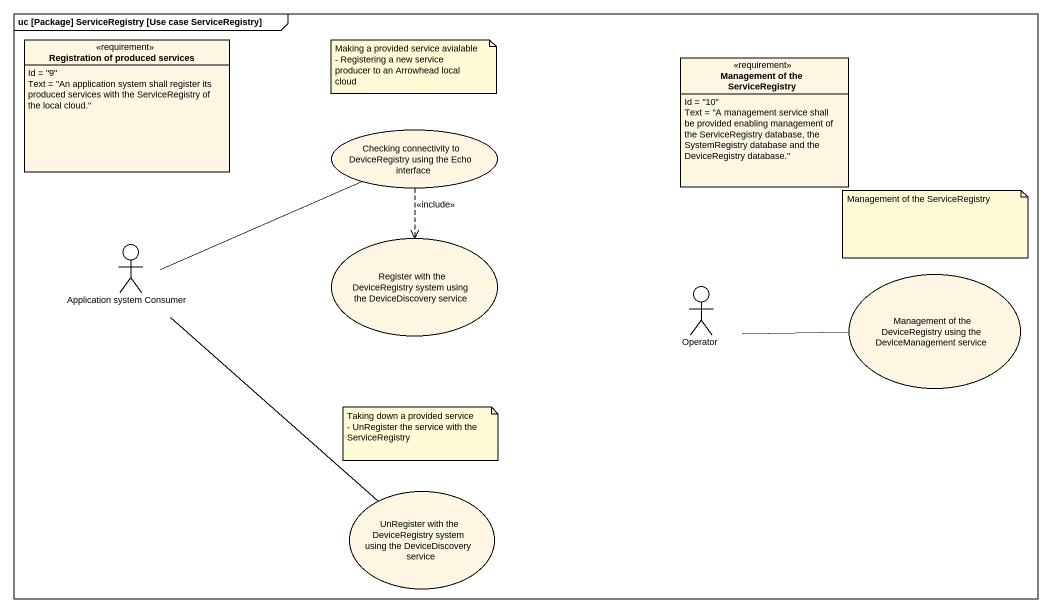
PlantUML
@startuml
mainframe uc [Package] ServiceRegistry [Use case ServiceRegistry]
allowmixing
hide circle
hide empty members
class "Registration of produced services" as Registration_of_produced <<requirement>> {
  Id = "9"
  Text = "An application system shall register its produced services with the ServiceRegistry of the local cloud."
}
class "Management of the ServiceRegistry" as Management_of_the <<requirement>> {
  Id = "10"
  Text = "A management service shall be provided enabling management of the ServiceRegistry database, the SystemRegistry database and the DeviceRegistry database."
}
usecase "Checking connectivity to DeviceRegistry using the Echo interface" as Checking_connectivity_to
actor "Application system Consumer" as Application_system_Consumer
usecase "Register with the DeviceRegistry system using the DeviceDiscovery service" as Register_with_the
usecase "Management of the DeviceRegistry using the DeviceManagement service" as Management_of_the_2
actor Operator
usecase "UnRegister with the DeviceRegistry system using the DeviceDiscovery service" as UnRegister_with_the
Checking_connectivity_to ..> Register_with_the : <<include>>
Application_system_Consumer -right- Checking_connectivity_to
Application_system_Consumer -- UnRegister_with_the
Operator -right- Management_of_the_2
note as N1
  Making a provided service avialable
  - Registering a new service producer to an Arrowhead local cloud
end note
note as N2
  Management of the ServiceRegistry
end note
note as N3
  Taking down a provided service
  - UnRegister the service with the ServiceRegistry
end note
@enduml
